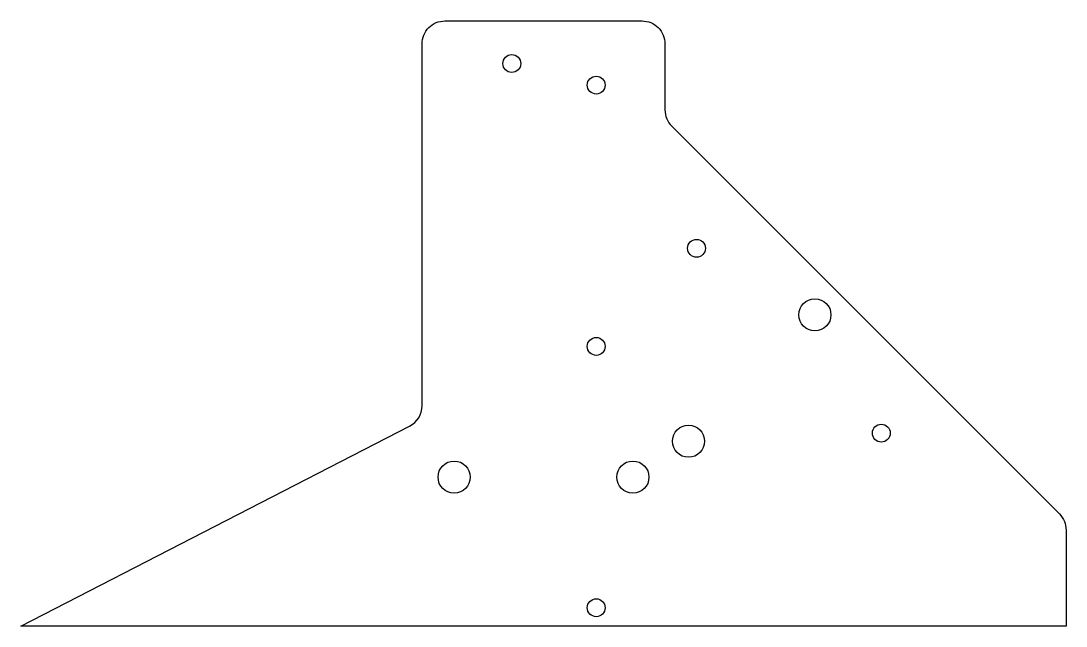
# Model space of a CAD drawing. Header units: millimetres. Extents: x -228 to 0, y 65 to 197.
import ezdxf

# ---------------------------------------------------------------- set-up
doc = ezdxf.new("R2010")
doc.units = ezdxf.units.MM
doc.layers.get('0').update_dxf_attribs({"linetype": 'CONTINUOUS'})

msp = doc.modelspace()

# ---------------------------------------------------------------- linework, layer by layer
msp.add_lwpolyline([(-140.5, 192, -0.414214), (-135.5, 197), (-92.5, 197, -0.414214), (-87.5, 192), (-87.5, 177.57, 0.198912), (-86.04, 174.04), (-1.46, 89.46, -0.198912), (0, 85.93), (0, 65), (-228, 65), (-143.21, 108.6, 0.281011), (-140.5, 113.05)], format="xyb", close=True)
for centre, radius in [((-120.92, 187.7), 1.95), ((-102.5, 183), 1.95), ((-80.61, 147.4), 1.95), ((-54.8, 132.9), 3.5), ((-102.5, 126), 1.95), ((-82.38, 105.32), 3.5), ((-40.31, 107.09), 1.95), ((-133.5, 97.5), 3.5), ((-94.5, 97.5), 3.5), ((-102.5, 69), 1.95)]:
    msp.add_circle(centre, radius)

doc.saveas('drawing.dxf')
